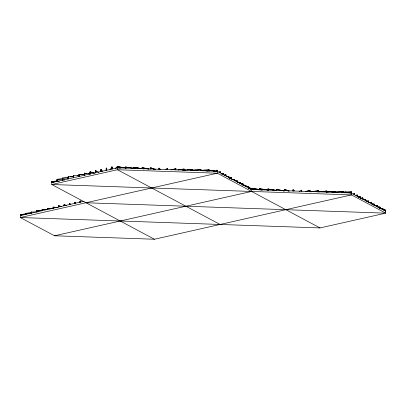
<?xml version="1.0" encoding="UTF-8"?>
<svg xmlns="http://www.w3.org/2000/svg" width="406" height="406" viewBox="0 0 406 406"><rect width="100%" height="100%" fill="white"/><g stroke="black" fill="none" stroke-linecap="round" stroke-linejoin="round"><path stroke-width="0.61" d="M106.103 170.627L106.215 168.216L106.742 168.094L106.742 170.226M106.631 170.55L106.742 168.094M74.699 203.548L74.77 202.3L75.293 202.178L75.293 203.244M74.963 203.492L75.029 202.239L75.029 203.304M75.227 203.431L75.293 202.178M109.869 170.16L111.65 166.993L112.254 166.856L112.254 168.987M79.175 202.635L80.205 201.077L80.804 200.94L80.804 202.005M79.474 202.569L80.16 201.528M115.279 168.5L117.425 166.759L125.388 167.754M115.162 168.84L117.425 166.759L125.5 167.815M165.668 169.475L167.637 168.5L167.637 169.566M166.663 169.16L167.637 168.5M299.318 191.515L301.262 190.186L301.775 190.206L301.775 191.272M218.961 172.332L220.027 171.657L220.341 171.824L220.341 172.89M219.118 172.413L220.184 171.743L220.184 172.809M353.098 194.038L354.164 193.363L354.479 193.53L354.479 194.596M221.747 173.677L222.899 173.189L223.173 174.402M221.311 173.991L223.036 173.26L223.036 174.326M221.448 174.067L223.173 173.337M355.884 195.382L357.036 194.895L357.31 196.108M223.96 175.209L225.772 174.717L226.01 175.91M224.685 175.113L225.888 174.783L225.888 175.849M224.802 175.174L226.01 174.844M358.097 196.915L359.909 196.423L360.147 197.615M358.219 196.981L360.026 196.489L360.026 197.555M358.336 197.042L360.147 196.55M73.44 177.721L73.44 175.59L78.84 175.646M73.831 176.564L73.44 176.656M170.799 169.855L175.438 168.769L175.971 168.789L175.971 169.855M171.068 169.865L175.971 168.789M305.52 191.424L309.844 190.485L309.844 191.551M306.053 191.444L310.108 190.495L310.108 191.561M56.921 181.436L56.921 179.305L62.57 178.904M67.944 177.782L62.433 178.067L62.433 180.198M73.425 176.686L67.939 176.828L67.939 178.955M78.937 176.483L78.937 174.352L84.945 174.732M89.716 173.844L84.418 173.118L84.418 175.25M94.933 173.22L90.233 171.809L89.883 171.89L89.883 174.022M95.334 172.794L95.334 170.662L95.73 170.571L98.932 172.448M102.606 171.388L101.236 169.332L100.779 169.439L100.779 171.571M57.134 180.99L51.75 181.533L51.75 184.517L154.437 239.241L351.469 194.91L385.7 213.155L385.7 210.171L382.422 209.476M56.921 180.371L57.52 180.234M62.433 179.132L62.955 179.01M67.939 177.894L68.396 177.787M78.937 175.417L79.292 175.336M84.418 174.184L84.752 174.108M89.883 172.956L90.233 172.875M95.334 171.728L95.73 171.636M100.779 170.505L101.236 170.398M106.215 169.282L106.742 169.16M111.65 168.059L112.254 167.922M51.75 182.599L117.425 167.825L217.332 171.286L251.74 189.622M154.437 239.241L54.531 235.779L20.3 217.535L20.3 214.551L25.69 214.008M30.983 213.216L30.983 212.15L31.511 212.028L31.511 213.094M36.489 211.978L36.489 210.912L41.98 210.562M41.996 210.739L41.996 209.674L47.395 209.471M47.487 209.501L47.487 208.435L47.842 208.354L52.805 208.43M57.652 207.456L53.308 207.126L52.968 207.202L52.968 208.268M61.732 206.441L58.789 205.893L58.434 205.974L58.434 207.04L58.611 205.933L61.555 206.481M66.442 205.563L64.285 204.654L63.889 204.746L63.889 205.812M70.603 204.375L69.786 203.421L69.33 203.523L69.33 204.588M216.997 170.297L217.509 170.317L217.509 171.383M84.138 201.254L20.3 215.616L20.3 214.551L25.984 214.023M216.997 171.362L217.332 171.286M251.228 188.541L259.637 189.521M54.531 235.779L251.563 191.449L251.563 188.465L248.457 187.866M351.134 192.002L351.647 192.023L351.647 193.089M351.134 193.068L385.7 211.237L385.365 211.313M385.365 210.247L385.7 210.171M320.024 227.928L217.332 173.205L20.3 217.535L320.024 227.928L385.7 213.155L85.976 202.761M182.517 170.378L183.73 170.124L183.73 169.058L184.329 169.079L184.329 170.144M226.776 176.539L228.74 176.3L228.74 177.366M226.984 176.651L228.847 176.356L228.847 177.422M360.295 198.341L362.776 197.955L362.984 199.128M361.015 198.301L362.878 198.006L362.878 199.072M361.122 198.356L362.984 198.062M190.13 170.682L192.008 170.408L192.008 169.343L192.703 169.368L192.703 170.434M177.661 169.881L183.73 169.058M178.264 169.901L183.725 169.16M309.976 191.835L318.167 190.774L318.167 191.84M310.58 191.855L318.466 190.784L318.466 191.85M331.905 192.672L334.417 192.403L334.417 191.338L335.219 191.363L335.219 192.429M57.312 181.081L51.922 181.629M183.918 170.099L192.358 169.358L192.358 170.424M183.989 170.18L185.857 170.007M187.1 169.891L192.703 169.368M23.969 214.277L20.3 214.551M318.055 191.805L326.495 191.064L326.495 192.129M318.751 191.83L321.862 191.541M323.105 191.424L326.84 191.074L326.84 192.139M206.654 171.144L208.552 170.982L208.552 169.916L209.466 169.947L209.466 171.012M341.426 192.794L342.689 192.688L342.689 191.622L343.603 191.652L343.603 192.718M31.105 212.84L25.771 213.323L25.771 214.388M26.101 213.338L29.871 213.028M192.728 170.155L201.082 169.657L201.082 170.723M192.5 170.21L201.082 169.657M53.968 182.395L52.085 182.522L52.085 181.457M213.054 171.525L216.819 171.271L216.819 170.205L217.332 170.221L217.332 173.205L117.425 169.744L51.75 184.517L351.469 194.91L351.469 191.926L343.38 192.241M326.866 191.86L334.417 191.338M326.409 191.977L334.818 191.348L334.818 192.414M21.894 215.459L20.635 215.54L20.635 214.475M349.703 193.063L350.957 192.977L350.957 191.911M229.065 177.94L231.501 177.772L231.689 178.939M229.157 177.985L231.593 177.823L231.593 178.889M229.248 178.036L231.689 177.874M30.983 212.15L36.626 211.77M363.812 199.605L365.639 199.478L365.826 200.645M363.294 199.691L365.735 199.529L365.735 200.594M201.006 170.327L208.552 169.916M202.092 170.307L209.466 169.947M208.994 170.49L212.16 170.322L209.034 170.591M56.921 179.305L62.615 179M59.403 181.203L57.52 181.299L57.52 179.168M335.143 192.033L342.689 191.622M334.97 192.084L343.603 191.652M343.131 192.195L346.298 192.028L344.435 192.226M36.489 210.912L42.153 210.638M209.126 170.581L217.332 170.221M209.42 170.627L214.469 170.408M250.299 188.516L251.563 188.465M344.527 192.231L351.469 191.926M63.696 178.021L68.132 177.874M63.59 180.056L64.848 180.015M41.996 209.674L47.822 209.501M69.817 176.813L73.567 176.788M38.2 211.866L36.946 211.871L36.946 210.805M231.907 179.295L234.358 179.295L234.536 180.457M231.993 179.34L234.45 179.34L234.45 180.406M232.085 179.386L234.536 179.391M366.045 201L368.496 201L368.673 202.163M366.131 201.046L368.673 201.097M47.487 208.435L53.252 208.481M77.241 175.696L79.14 175.752M125.297 168.094L125.297 167.028L133.701 168.175M133.675 168.388L133.675 167.323L141.897 168.652M142.054 168.678L142.054 167.612L142.75 167.637L142.75 168.703L143.947 169.063M150.428 168.967L150.428 167.901L151.027 167.922L155.706 169.551M160.593 169.566L159.319 168.211L158.787 168.191L158.787 169.256M52.262 181.553L51.75 181.533L53.501 181.715M259.525 189.46L248.563 187.968M259.434 189.8L259.434 188.734L268.462 189.972M267.813 190.094L267.813 189.029L276.034 190.358M276.192 190.384L276.192 189.318L276.887 189.343L284.048 190.962M284.565 190.673L284.565 189.607L285.164 189.627L289.26 191.053M292.924 190.962L292.924 189.896L293.457 189.917L294.309 190.82M310.108 190.495L309.575 190.475L309.575 191.541M318.466 190.784L317.868 190.764L317.868 191.83M326.84 191.074L326.145 191.048L326.145 192.114M251.563 189.531L351.469 192.992M234.171 180.695L237.302 180.863L237.393 181.979M234.262 180.746L236.764 180.878M368.217 202.355L371.439 202.569L371.531 203.685M369.029 202.487L371.531 202.619M57.485 207.496L53.14 207.167L53.14 208.232M241.636 184.806L242.884 184.903L242.884 183.837L240.382 183.527M78.937 174.352L84.473 174.803M237.571 182.096L240.047 182.33L240.256 183.502M237.058 182.096L240.256 182.436M371.089 203.746L374.291 204.086L374.291 205.152M371.297 203.858L374.393 204.142L374.393 205.208M239.875 183.512L243.123 183.964L243.123 185.029M373.89 205.157L377.022 205.548L377.26 206.735M374.012 205.218L377.144 205.609L377.144 206.674M374.129 205.284L377.26 205.669M125.672 167.911L117.425 166.759L117.425 169.744L220.113 224.467M252.979 188.719L259.81 189.617M125.297 167.028L134.036 168.328M259.434 188.734L268.173 190.033M243.23 184.974L245.995 185.496L245.995 186.562M242.742 184.953L245.995 185.496M376.743 206.583L379.996 207.131L379.996 208.197M377.017 206.73L380.133 207.202L380.133 208.268M120.44 168.246L117.938 167.84L117.938 166.775M250.137 189.232L251.385 189.435L251.385 188.369L248.903 187.892M253.953 189.851L252.075 189.546L252.075 188.48M85.656 173.316L86.899 173.519M88.138 173.722L89.995 174.022M379.58 208.024L382.848 208.648L382.848 209.714M379.894 208.192L383.005 208.73L383.005 209.795M246.066 186.43L248.868 187.024L248.868 188.09M245.6 186.405L248.711 186.943L248.711 188.008M276.253 190.455L268.214 189.039L268.214 190.104M267.813 189.029L276.471 190.551M141.496 168.642L134.076 167.333L134.076 168.399M133.675 167.323L141.714 168.734M262.215 190.186L260.342 189.835L260.342 188.77M58.434 205.974L60.788 206.41M382.594 209.572L385.081 210.049M383.325 209.79L385.187 210.151M276.192 189.318L284.296 191.084M149.312 169.119L142.404 167.622L142.404 168.688M142.054 167.612L148.621 169.094M135.69 168.693L134.477 168.414L134.477 167.348M90.467 172.063L93.964 173.113M288.96 191.043L284.865 189.617L284.865 190.683M284.565 189.607L288.656 191.033M155.407 169.541L150.727 167.911L150.727 168.977M150.428 167.901L155.102 169.53M66.244 205.609L64.087 204.7L64.087 205.766M64.427 204.974L66.046 205.654M374.393 204.142L374.185 205.101M380.133 207.202L379.859 207.055L379.859 208.121M383.005 208.73L382.691 208.567L382.691 209.633M228.847 176.356L228.639 177.31M251.385 188.369L251.74 188.557M95.334 170.662L96.917 171.586M294.04 190.81L293.193 189.906L293.193 190.972M292.924 189.896L293.771 190.8M70.375 204.426L69.558 203.472L69.558 204.538M385.522 210.075L385.522 211.14M377.022 205.548L377.022 206.613M368.587 201.046L368.587 202.112M368.496 201L368.496 202.066M365.639 199.478L365.639 200.544M362.776 197.955L362.776 199.021M359.909 196.423L359.909 197.489M357.173 194.966L357.173 196.032M357.036 194.895L357.036 195.961M354.321 193.449L354.321 194.515M354.164 193.363L354.164 194.428M343.146 191.637L343.146 192.703M301.262 190.186L301.262 191.251M293.457 189.917L293.457 190.982M285.164 189.627L285.164 190.693M276.887 189.343L276.887 190.409M276.542 189.328L276.542 190.394M268.615 189.054L268.615 190.12M259.886 188.749L259.886 189.815M248.553 186.861L248.553 187.927M245.858 185.425L245.858 186.491M245.721 185.349L245.721 186.415M243.006 183.903L243.006 184.969M240.154 182.38L240.154 183.446M240.047 182.33L240.047 183.395M234.358 179.295L234.358 180.36M231.501 177.772L231.501 178.838M225.772 174.717L225.772 175.783M222.899 173.189L222.899 174.255M220.027 171.657L220.027 172.723M209.009 169.931L209.009 170.997M200.681 169.642L200.681 170.708M200.28 169.632L200.28 170.698M184.03 169.069L184.03 170.134M175.707 168.779L175.707 169.845M175.438 168.769L175.438 169.835M167.125 168.48L167.125 169.546M159.319 168.211L159.319 169.277M159.056 168.201L159.056 169.266M151.027 167.922L151.027 168.987M126.205 167.064L126.205 168.13M125.748 167.044L125.748 168.109M117.09 166.836L117.09 167.901M111.954 166.922L111.954 169.053M111.65 166.993L111.65 169.124M106.479 168.155L106.479 170.287M106.215 168.216L106.215 170.347M101.236 169.332L101.236 171.464M101.008 169.388L101.008 171.52M95.73 170.571L95.73 172.702M95.532 170.616L95.532 172.748M90.233 171.809L90.233 173.941M90.061 171.85L90.061 173.981M84.752 173.042L84.752 175.174M80.505 201.006L80.505 202.071M80.205 201.077L80.205 202.142M79.292 174.27L79.292 176.402M79.114 174.311L79.114 176.443M74.77 202.3L74.77 203.365M73.831 175.499L73.638 177.676L73.638 175.544M69.786 203.421L69.786 204.482M68.396 176.722L68.396 178.853M68.167 176.772L68.167 178.904M64.285 204.654L64.285 205.72M62.955 177.945L62.955 180.076M62.691 178.006L62.691 180.137M58.789 205.893L58.789 206.958M57.221 179.239L57.221 181.37M53.308 207.126L53.308 208.192M47.842 208.354L47.842 209.42M47.664 208.395L47.664 209.46M42.391 209.582L42.391 210.648M42.194 209.628L42.194 210.694M36.718 210.856L36.718 211.922M31.247 212.089L31.247 213.155M26.075 214.317L26.075 213.251L25.471 213.389L25.471 214.454M371.439 202.569L371.439 203.634L371.439 202.569M237.302 180.863L237.302 181.929L237.302 180.863"/></g></svg>
